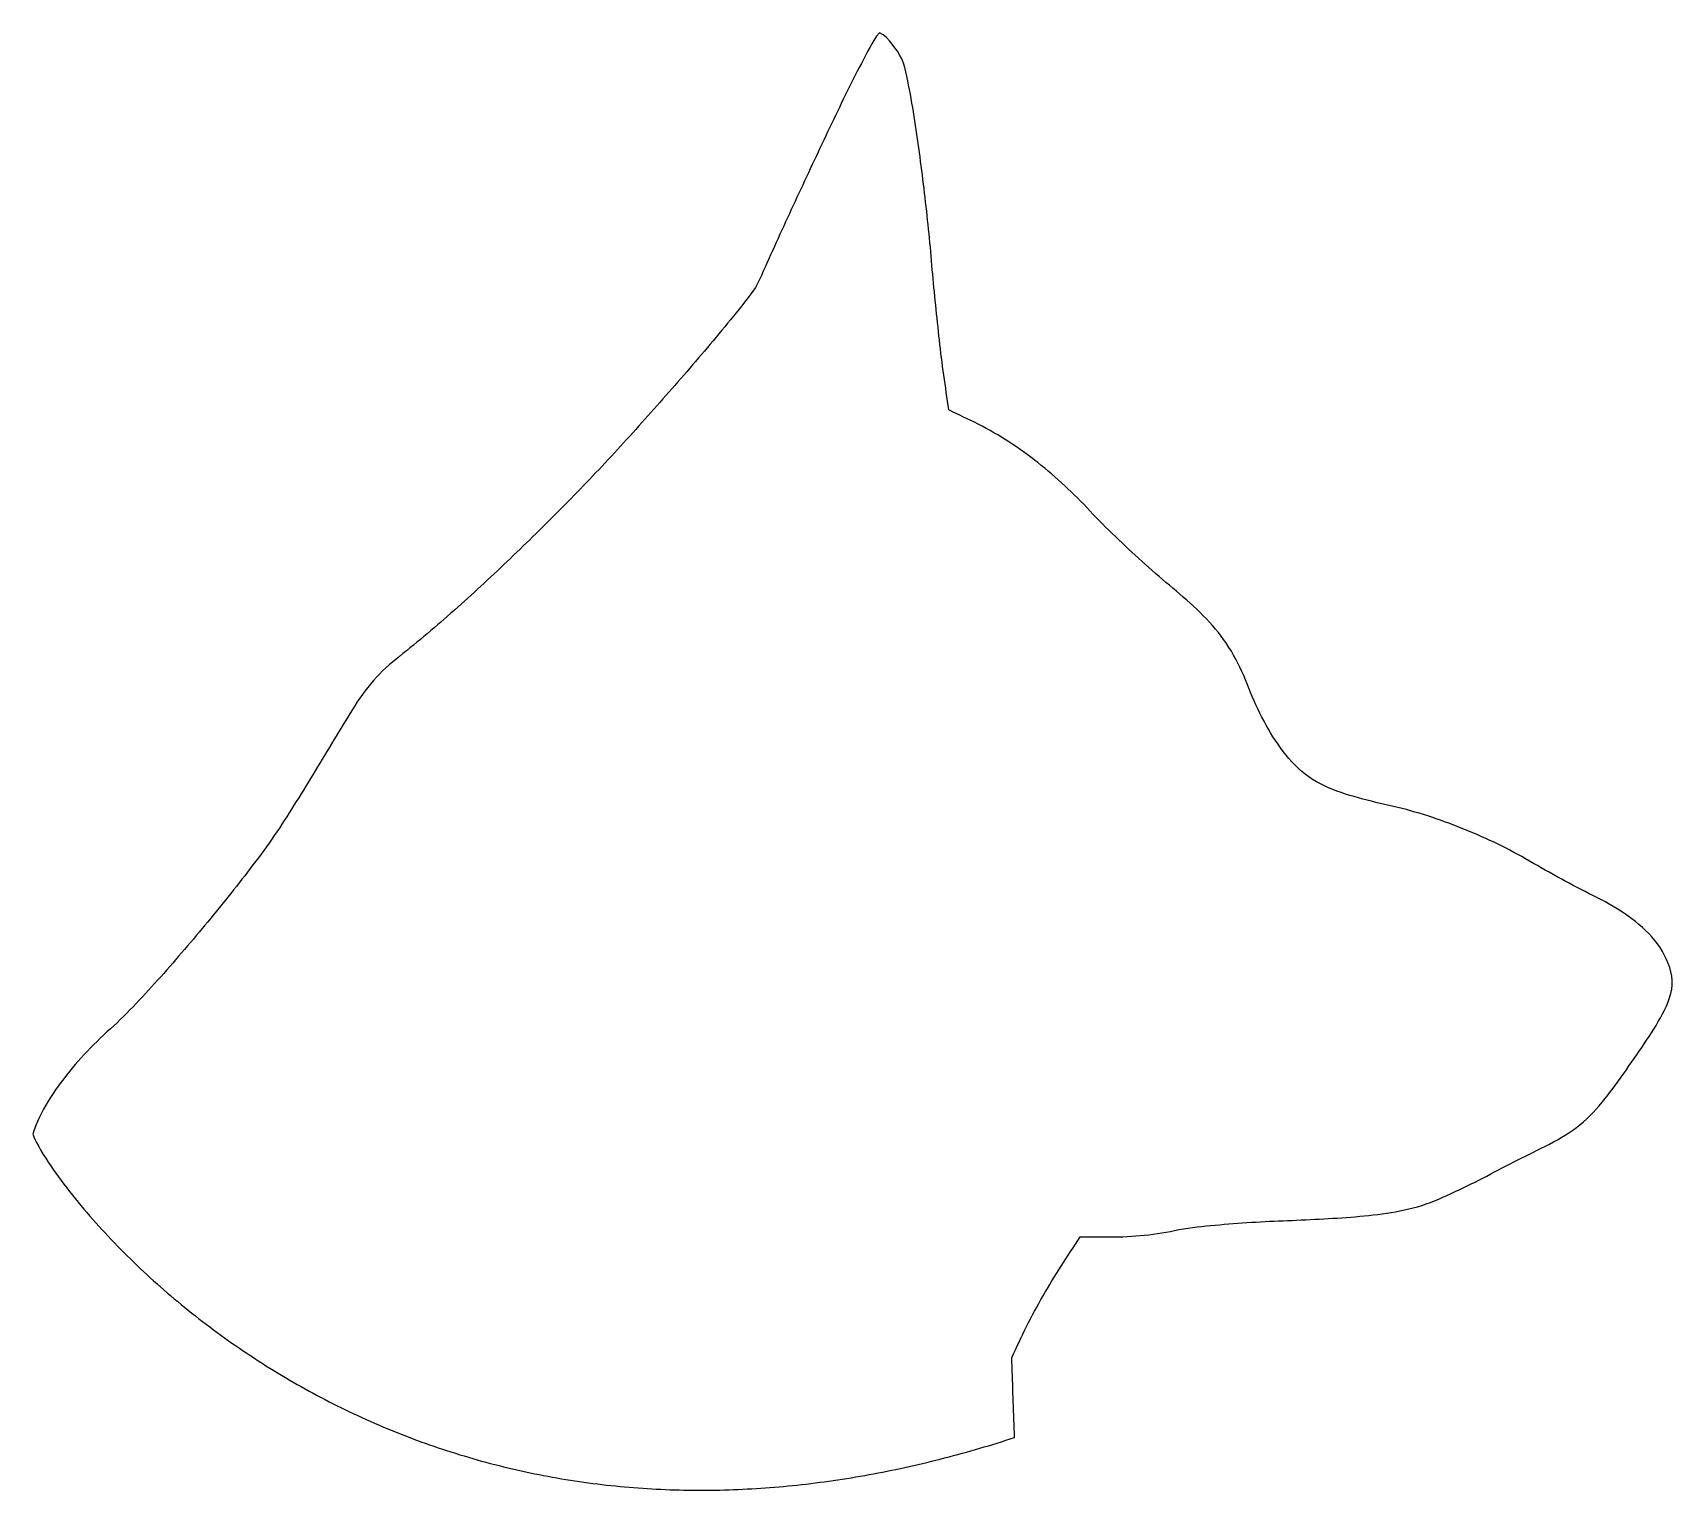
# Model space of a CAD drawing. Extents: x 0 to 319, y 0 to 283.
import ezdxf

# ---------------------------------------------------------------- set-up
doc = ezdxf.new("R2010")
doc.units = 0
doc.layers.get('0').update_dxf_attribs({"linetype": 'CONTINUOUS'})

msp = doc.modelspace()

# ---------------------------------------------------------------- linework, layer by layer
at = {"color": 7}
msp.add_lwpolyline([(157.986877, 271.311734), (157.602935, 270.521709), (157.220164, 269.731184), (156.838438, 268.940195), (156.457618, 268.148702), (156.077651, 267.356803), (155.698484, 266.564553), (155.320021, 265.7719), (154.942255, 264.978956), (154.565115, 264.185677), (154.188586, 263.392125), (153.81261, 262.598255), (153.437203, 261.804171), (153.062352, 261.009911), (152.687983, 260.215366), (152.314068, 259.420524), (151.940631, 258.625476), (151.567661, 257.830233), (151.195127, 257.034756), (150.823076, 256.239173), (150.45147, 255.443424), (150.080256, 254.647407), (149.70946, 253.851194), (149.339049, 253.05472), (148.969104, 252.258169), (148.59952, 251.461311), (148.2304, 250.664371), (147.861677, 249.867195), (147.493375, 249.069825), (147.125531, 248.27233), (146.7581, 247.474592), (146.391112, 246.676654), (146.024572, 245.878497), (145.65851, 245.080154), (145.292907, 244.281541), (144.927824, 243.482745), (144.563267, 242.683719), (144.199244, 241.884416), (143.835791, 241.084832), (143.472947, 240.284963), (143.11076, 239.484796), (142.749244, 238.684232), (142.388546, 237.883434), (142.028669, 237.082206), (141.669699, 236.280491), (141.311853, 235.478469), (140.955164, 234.675809), (140.509821, 233.917077), (140.011502, 233.191261), (139.493525, 232.479327), (138.964374, 231.77577), (138.427623, 231.077905), (137.885316, 230.384375), (137.338643, 229.694246), (136.788474, 229.006986), (136.235287, 228.322047), (135.679577, 227.639203), (135.121633, 226.958168), (134.561705, 226.278754), (134.000032, 225.600852), (133.436657, 224.924198), (132.871796, 224.248787), (132.305602, 223.574587), (131.73807, 222.901407), (131.169355, 222.229276), (130.599509, 221.558126), (130.028584, 220.887904), (129.456645, 220.218591), (128.883661, 219.550065), (128.309784, 218.882432), (127.734971, 218.215581), (127.159269, 217.549514), (126.582706, 216.884214), (126.005193, 216.219543), (125.426903, 215.555665), (124.847824, 214.89254), (124.267921, 214.230103), (123.68717, 213.56831), (123.1057, 212.907293), (122.523431, 212.246952), (121.940354, 211.587267), (121.356493, 210.928268), (120.771824, 210.269925), (120.186379, 209.61228), (119.600143, 208.955321), (119.013146, 208.299095), (118.425395, 207.643621), (117.836771, 206.988786), (117.247406, 206.334757), (116.657228, 205.681477), (116.066177, 205.028908), (115.474307, 204.377141), (114.881555, 203.726143), (114.287895, 203.075925), (113.693386, 202.426597), (113.097895, 201.778063), (112.501427, 201.130382), (111.903989, 200.483625), (111.305597, 199.837873), (110.706132, 199.193073), (110.108149, 198.557261), (109.508766, 197.922816), (108.90796, 197.28964), (108.305783, 196.657723), (107.702364, 196.027139), (107.097637, 195.397763), (106.491618, 194.769563), (105.884403, 194.142594), (105.275908, 193.516725), (104.666264, 192.892056), (104.05549, 192.268571), (103.443504, 191.646157), (102.830376, 191.02486), (102.216083, 190.404632), (101.60075, 189.785578), (100.984296, 189.1676), (100.366795, 188.550757), (99.748132, 187.934923), (99.128464, 187.320244), (98.507657, 186.706582), (97.885853, 186.094073), (97.262924, 185.482588), (96.638915, 184.872175), (96.013932, 184.262941), (95.387853, 183.654772), (94.760739, 183.047737), (94.132453, 182.441717), (93.503146, 181.836871), (92.872792, 181.233192), (92.241313, 180.630625), (91.608761, 180.029244), (90.975083, 179.429025), (90.34023, 178.829951), (89.704251, 178.232104), (89.067167, 177.635539), (88.428859, 177.040187), (87.789331, 176.446098), (87.1486, 175.853337), (86.506619, 175.261917), (85.863348, 174.671861), (85.218817, 174.083263), (84.572879, 173.496063), (83.925646, 172.910441), (83.276985, 172.326364), (82.6269, 171.743932), (81.975276, 171.163147), (81.322141, 170.58415), (80.667288, 170.006885), (80.010881, 169.431639), (79.352702, 168.858377), (78.692687, 168.287214), (78.030697, 167.718226), (77.366705, 167.151606), (76.700635, 166.587532), (76.032219, 166.02605), (75.361477, 165.467489), (74.688158, 164.911994), (74.012164, 164.35989), (73.33317, 163.811385), (72.650897, 163.266803), (71.974181, 162.724813), (71.300613, 162.179133), (70.631192, 161.62821), (69.96747, 161.07037), (69.311387, 160.503662), (68.665066, 159.925747), (68.031157, 159.334441), (67.412121, 158.727528), (66.810289, 158.10346), (66.227426, 157.461668), (65.664274, 156.802584), (65.120448, 156.127544), (64.594495, 155.438367), (64.084444, 154.737277), (63.588071, 154.026512), (63.103062, 153.307953), (62.627342, 152.583266), (62.15908, 151.853777), (61.69668, 151.120463), (61.238942, 150.384274), (60.784788, 149.645798), (60.333422, 148.905614), (59.88421, 148.164197), (59.43659, 147.421828), (58.990044, 146.678624), (58.54481, 145.923776), (58.097877, 145.16985), (57.649401, 144.416754), (57.199617, 143.664613), (56.748466, 142.913119), (56.296166, 142.162475), (55.84267, 141.412484), (55.388072, 140.663213), (54.932343, 139.914557), (54.475527, 139.166558), (54.017621, 138.419203), (53.558643, 137.672536), (53.098577, 136.926572), (52.637324, 136.181221), (52.174941, 135.436667), (51.711366, 134.692942), (51.246467, 133.950004), (50.78011, 133.207861), (50.312257, 132.466735), (49.842744, 131.72674), (49.371284, 130.987908), (48.897612, 130.250486), (48.421361, 129.514816), (47.941802, 128.781096), (47.458155, 128.050187), (46.962616, 127.32128), (46.460384, 126.59705), (45.952403, 125.876761), (45.439484, 125.159982), (44.922238, 124.446345), (44.401079, 123.735454), (43.876448, 123.027133), (43.348715, 122.321242), (42.818047, 121.617478), (42.284753, 120.915807), (41.748923, 120.215975), (41.210758, 119.517926), (40.670389, 118.821563), (40.128001, 118.126886), (39.583643, 117.43376), (39.03735, 116.742054), (38.489244, 116.051773), (37.939449, 115.362942), (37.387908, 114.675382), (36.834778, 113.989189), (36.280054, 113.304278), (35.723774, 112.620625), (35.166018, 111.938274), (34.606662, 111.257026), (34.045905, 110.577091), (33.48368, 109.89836), (32.920008, 109.220842), (32.354848, 108.544483), (31.788271, 107.869371), (31.22017, 107.195388), (30.650657, 106.52269), (30.079642, 105.851202), (29.507157, 105.181), (28.933234, 104.512173), (28.357756, 103.844648), (27.780647, 103.178409), (27.201913, 102.513552), (26.62158, 101.850211), (26.039551, 101.188392), (25.455721, 100.528113), (24.869998, 99.869432), (24.282355, 99.2125), (23.692644, 98.557368), (23.100862, 97.904277), (22.506806, 97.253292), (21.910188, 96.604437), (21.310941, 95.958038), (20.708838, 95.314328), (20.103645, 94.673628), (19.49497, 94.036223), (18.882366, 93.402511), (18.265327, 92.773063), (17.643215, 92.148637), (17.015194, 91.530266), (16.380023, 90.919304), (15.735897, 90.317739), (15.080158, 89.728832), (14.42259, 89.134098), (13.771828, 88.53185), (13.127976, 87.922137), (12.491202, 87.305039), (11.861684, 86.680621), (11.239515, 86.048828), (10.624896, 85.409679), (10.018046, 84.763172), (9.419202, 84.109286), (8.828584, 83.447928), (8.24649, 82.77904), (7.673284, 82.102578), (7.109247, 81.418333), (6.554915, 80.726324), (6.010746, 80.026388), (5.477179, 79.318221), (4.954937, 78.601771), (4.444586, 77.876615), (3.947086, 77.142703), (3.46331, 76.399646), (2.994351, 75.647111), (2.541518, 74.88477), (2.106364, 74.11228), (1.690692, 73.329195), (1.296635, 72.534962), (0.926845, 71.729087), (0.584608, 70.911157), (0.27395, 70.080699), (-0.000005, 69.237552), (0.343299, 68.422537), (0.732415, 67.628277), (1.150445, 66.84873), (1.589414, 66.080783), (2.044774, 65.322562), (2.513728, 64.572673), (2.994388, 63.830095), (3.485292, 63.094233), (3.985387, 62.364554), (4.493786, 61.640737), (5.009918, 60.92233), (5.533211, 60.209114), (6.063128, 59.500992), (6.599383, 58.79766), (7.141706, 58.098896), (7.689778, 57.404628), (8.243408, 56.714681), (8.80226, 56.029114), (9.366255, 55.34771), (9.935176, 54.670459), (10.5089, 53.997265), (11.087256, 53.328114), (11.670215, 52.662854), (12.257606, 52.001512), (12.849381, 51.343993), (13.445327, 50.690398), (14.045416, 50.040635), (14.64966, 49.394583), (15.25781, 48.752407), (15.869945, 48.113936), (16.486023, 47.479134), (17.105872, 46.848105), (17.729495, 46.220779), (18.356759, 45.597227), (18.987707, 44.977351), (19.622241, 44.361198), (20.260439, 43.748648), (20.902066, 43.139883), (21.547229, 42.534765), (22.195882, 41.933303), (22.847905, 41.335578), (23.503271, 40.741584), (24.162047, 40.151237), (24.824055, 39.564671), (25.489379, 38.981793), (26.157938, 38.402653), (26.829659, 37.827296), (27.504649, 37.255618), (28.182757, 36.687732), (28.864014, 36.1236), (29.548456, 35.563183), (30.235947, 35.006583), (30.926532, 34.453758), (31.62008, 33.904802), (32.316644, 33.359669), (33.01619, 32.818379), (33.718778, 32.280884), (34.4242, 31.747339), (35.132521, 31.217692), (35.843808, 30.69189), (36.557951, 30.170016), (37.275023, 29.652016), (37.994915, 29.13797), (38.717523, 28.627953), (39.442923, 28.121911), (40.171197, 27.619789), (40.90215, 27.121726), (41.635866, 26.627665), (42.372337, 26.137618), (43.111465, 25.651653), (43.85315, 25.169837), (44.597481, 24.692116), (45.344546, 24.218439), (46.094248, 23.748873), (46.846492, 23.283482), (47.601276, 22.822273), (48.358598, 22.365251), (49.118455, 21.912423), (49.880846, 21.463796), (50.645677, 21.019431), (51.412948, 20.579332), (52.182656, 20.143507), (52.9548, 19.711961), (53.729379, 19.284703), (54.5063, 18.86179), (55.285467, 18.443276), (56.066973, 18.029119), (56.850905, 17.619278), (57.636986, 17.213904), (58.425396, 16.812908), (59.21604, 16.416346), (60.008914, 16.024226), (60.803921, 15.636599), (61.601148, 15.253429), (62.400497, 14.874768), (63.202052, 14.500582), (64.005715, 14.130923), (64.811386, 13.765841), (65.619148, 13.405303), (66.428899, 13.049358), (67.240717, 12.697977), (68.054502, 12.351209), (68.870151, 12.009099), (69.687739, 11.67162), (70.50725, 11.338781), (71.328579, 11.010629), (72.151884, 10.687104), (72.976882, 10.36832), (73.803816, 10.054186), (74.632402, 9.744813), (75.462877, 9.440115), (76.294956, 9.140197), (77.1287, 8.84504), (77.964167, 8.554623), (78.801242, 8.268989), (79.639979, 7.988119), (80.480261, 7.712055), (81.322136, 7.44078), (82.165652, 7.174281), (83.010521, 6.912649), (83.856952, 6.655816), (84.70482, 6.403822), (85.554163, 6.156655), (86.404854, 5.91435), (87.256925, 5.676896), (88.110247, 5.444327), (88.965008, 5.216591), (89.821072, 4.993721), (90.678304, 4.77575), (91.536724, 4.56267), (92.396349, 4.354471), (93.257194, 4.151148), (94.119113, 3.952731), (94.982269, 3.759178), (95.846511, 3.570521), (96.711689, 3.386786), (97.577954, 3.207936), (98.44515, 3.033997), (99.313417, 2.864935), (100.182594, 2.700778), (101.052664, 2.541521), (101.923609, 2.38716), (102.795405, 2.237694), (103.668024, 2.09312), (104.541435, 1.953434), (105.415601, 1.818636), (106.290624, 1.688702), (107.166318, 1.563652), (108.042633, 1.443484), (108.919656, 1.328176), (109.797327, 1.217729), (110.675582, 1.11214), (111.554353, 1.011407), (112.433702, 0.915513), (113.313549, 0.824456), (114.19394, 0.738221), (115.074657, 0.656819), (115.955862, 0.580221), (116.837454, 0.508426), (117.719451, 0.441421), (118.60174, 0.379201), (119.484447, 0.321746), (120.367322, 0.26906), (121.250596, 0.221115), (122.134007, 0.177914), (123.017762, 0.139432), (123.901587, 0.105669), (124.785668, 0.076602), (125.669943, 0.052222), (126.554233, 0.032519), (127.438686, 0.017474), (128.323102, 0.007076), (129.207603, 0.001308), (130.092081, 0.000156), (130.976626, 0.003605), (131.861105, 0.011638), (132.74558, 0.024241), (133.629893, 0.041396), (134.514078, 0.063086), (135.398151, 0.089295), (136.282108, 0.120007), (137.165927, 0.155205), (138.049571, 0.19487), (138.932981, 0.238984), (139.816265, 0.287535), (140.699143, 0.34049), (141.58186, 0.397845), (142.464271, 0.459576), (143.346388, 0.525665), (144.228195, 0.596093), (145.109481, 0.670824), (145.990511, 0.749862), (146.871176, 0.833181), (147.751345, 0.920749), (148.631012, 1.012546), (149.510288, 1.108564), (150.389085, 1.208777), (151.267427, 1.313167), (152.145289, 1.421714), (153.022601, 1.53439), (153.899383, 1.651177), (154.7756, 1.772052), (155.651292, 1.897002), (156.526431, 2.026004), (157.400925, 2.159024), (158.274742, 2.296038), (159.14789, 2.437026), (160.020412, 2.581977), (160.892253, 2.73086), (161.763489, 2.88367), (162.634075, 3.040379), (163.503858, 3.20094), (164.372976, 3.365359), (165.241414, 3.533613), (166.109004, 3.705648), (166.975889, 3.881475), (167.841922, 4.061041), (168.707195, 4.244346), (169.571809, 4.431392), (170.435593, 4.622123), (171.298419, 4.81649), (172.160446, 5.014507), (173.021723, 5.216166), (173.882144, 5.421422), (174.741659, 5.630244), (175.600289, 5.842616), (176.457997, 6.058508), (177.314888, 6.277927), (178.170895, 6.500836), (179.025994, 6.727209), (179.880094, 6.957), (180.733383, 7.190241), (181.585687, 7.426865), (182.436973, 7.666841), (183.287365, 7.910184), (184.136822, 8.156863), (184.985254, 8.406832), (185.832711, 8.660085), (186.679236, 8.916615), (187.524866, 9.176414), (188.369519, 9.439439), (189.213119, 9.705644), (190.055655, 9.975007), (190.897115, 10.247504), (190.867544, 11.109979), (190.837977, 11.972368), (190.808408, 12.834805), (190.778839, 13.697229), (190.749269, 14.559682), (190.719699, 15.42215), (190.69013, 16.284569), (190.660561, 17.146996), (190.630995, 18.009331), (190.601429, 18.871681), (190.571862, 19.734043), (190.54229, 20.596558), (190.51272, 21.459013), (190.483152, 22.321421), (190.453585, 23.18381), (190.424014, 24.046271), (190.394446, 24.908694), (190.364874, 25.771201), (190.719668, 26.531474), (191.074516, 27.291862), (191.429327, 28.052171), (191.784181, 28.812572), (192.139021, 29.572945), (192.493833, 30.333255), (192.848666, 31.093611), (193.224899, 31.852224), (193.611569, 32.605687), (194.005677, 33.355247), (194.405563, 34.101637), (194.810321, 34.84552), (195.219233, 35.587076), (195.631891, 36.326545), (196.047986, 37.064), (196.46744, 37.799664), (196.890098, 38.533417), (197.316036, 39.265345), (197.745303, 39.995302), (198.17811, 40.723186), (198.614733, 41.448739), (199.055737, 42.171799), (199.501679, 42.891621), (199.964916, 43.601262), (200.42818, 44.310943), (200.891436, 45.020611), (201.354717, 45.730318), (201.817909, 46.439889), (202.281144, 47.149526), (202.744409, 47.859207), (203.207675, 48.568892), (203.6709, 49.278513), (204.491484, 49.278513), (205.311973, 49.278513), (206.132505, 49.278513), (206.952989, 49.278513), (207.773487, 49.278513), (208.594094, 49.278513), (209.414664, 49.278513), (210.235206, 49.278513), (211.084068, 49.287423), (211.932662, 49.311799), (212.780704, 49.349171), (213.628241, 49.398017), (214.475043, 49.457401), (215.321114, 49.526831), (216.166367, 49.606161), (217.010497, 49.695553), (217.853411, 49.795546), (218.694893, 49.907111), (219.534658, 50.031843), (220.37177, 50.172227), (221.205453, 50.332538), (222.033216, 50.520409), (222.89755, 50.704532), (223.768817, 50.852998), (224.643239, 50.981971), (225.519375, 51.097963), (226.396696, 51.204395), (227.274865, 51.303306), (228.153841, 51.396042), (229.033375, 51.483506), (229.913227, 51.566347), (230.793592, 51.645078), (231.674258, 51.720055), (232.555214, 51.791562), (233.436313, 51.859807), (234.317742, 51.924974), (235.199347, 51.987175), (236.081226, 52.04651), (236.963176, 52.103025), (237.84533, 52.156763), (238.727716, 52.207735), (239.610232, 52.255921), (240.492807, 52.30128), (241.375604, 52.343757), (242.258375, 52.383253), (243.135193, 52.417691), (244.011966, 52.453039), (244.888694, 52.489395), (245.76549, 52.526874), (246.642235, 52.565595), (247.518783, 52.605688), (248.395305, 52.647313), (249.271667, 52.690633), (250.147952, 52.735843), (251.024213, 52.783159), (251.900277, 52.832812), (252.776316, 52.885083), (253.652022, 52.940257), (254.527559, 52.998687), (255.402877, 53.060761), (256.277903, 53.126915), (257.152551, 53.197643), (258.026713, 53.273504), (258.900506, 53.355155), (259.773523, 53.443289), (260.645883, 53.53875), (261.517255, 53.642438), (262.387479, 53.755389), (263.256242, 53.878736), (264.123302, 54.013743), (264.988211, 54.161753), (265.85056, 54.324202), (266.709807, 54.502545), (267.565178, 54.698167), (268.416071, 54.912371), (269.261791, 55.146215), (270.101598, 55.400385), (270.934995, 55.675159), (271.761502, 55.970248), (272.580772, 56.284782), (273.392751, 56.617398), (274.197798, 56.966402), (274.996619, 57.329905), (275.789561, 57.705663), (276.56706, 58.075662), (277.343993, 58.446834), (278.120193, 58.819243), (278.895807, 59.193178), (279.670472, 59.568798), (280.444138, 59.946606), (281.216396, 60.327289), (281.986614, 60.71223), (282.75303, 61.104637), (283.507056, 61.520057), (284.246681, 61.931183), (284.996641, 62.323605), (285.749381, 62.710511), (286.50369, 63.094593), (287.258855, 63.476853), (288.014646, 63.857903), (288.770853, 64.238084), (289.527372, 64.617648), (290.284114, 64.99677), (291.041009, 65.375589), (291.798018, 65.754226), (292.555154, 66.132813), (293.341957, 66.524672), (294.126442, 66.921307), (294.907517, 67.324307), (295.68428, 67.73582), (296.455188, 68.15815), (297.218529, 68.593988), (297.972236, 69.04621), (298.714034, 69.517732), (299.441456, 70.011157), (300.1521, 70.528442), (300.843905, 71.070567), (301.515537, 71.63744), (302.166537, 72.227922), (302.797345, 72.840067), (303.409003, 73.471293), (304.003196, 74.118972), (304.581859, 74.780551), (305.147033, 75.453765), (305.700576, 76.13653), (306.244264, 76.82717), (306.779619, 77.524225), (307.308008, 78.22655), (307.830607, 78.933215), (308.348422, 79.643476), (308.862224, 80.356619), (309.372752, 81.072172), (309.880512, 81.789596), (310.386067, 82.50863), (310.889838, 83.228987), (311.39209, 83.950298), (311.893245, 84.672542), (312.378945, 85.377578), (312.861678, 86.084663), (313.340911, 86.794228), (313.815891, 87.506616), (314.285793, 88.222351), (314.749581, 88.942013), (315.206022, 89.66635), (315.653561, 90.396215), (316.090267, 91.132651), (316.513665, 91.876843), (316.920543, 92.630076), (317.30692, 93.394085), (317.667545, 94.170631), (317.995578, 94.961357), (318.282462, 95.767955), (318.517563, 96.591171), (318.688627, 97.42986), (318.783453, 98.280552), (318.792679, 99.136247), (318.71325, 99.988345), (318.549963, 100.828444), (318.313885, 101.651215), (318.018899, 102.454846), (317.678543, 103.240428), (317.304362, 104.010633), (316.890407, 104.781364), (316.433385, 105.527401), (315.936898, 106.247785), (315.404628, 106.942224), (314.840269, 107.610855), (314.247382, 108.254186), (313.629079, 108.873228), (312.988282, 109.469055), (312.327698, 110.042783), (311.649569, 110.595728), (310.955952, 111.12913), (310.248561, 111.64427), (309.529094, 112.14223), (308.798872, 112.624167), (308.058922, 113.091242), (307.310431, 113.544345), (306.554131, 113.984498), (305.790882, 114.41251), (305.02143, 114.829141), (304.246313, 115.235162), (303.466095, 115.63123), (302.673738, 116.021785), (301.885237, 116.420152), (301.099678, 116.824036), (300.316314, 117.23234), (299.534882, 117.644318), (298.755246, 118.059492), (297.977182, 118.477636), (297.200575, 118.898608), (296.42545, 119.322301), (295.651822, 119.748701), (294.879681, 120.177897), (294.109204, 120.609961), (293.340485, 121.045118), (292.573763, 121.48364), (291.809146, 121.92606), (291.047137, 122.372949), (290.295647, 122.806341), (289.539936, 123.232392), (288.78025, 123.651176), (288.016662, 124.062845), (287.249291, 124.467503), (286.478228, 124.865256), (285.703732, 125.256104), (284.925901, 125.640121), (284.144721, 126.017417), (283.360276, 126.388039), (282.572771, 126.751965), (281.782269, 127.109228), (280.988771, 127.459878), (280.19229, 127.803939), (279.393062, 128.141332), (278.590978, 128.472111), (277.786242, 128.796187), (276.978781, 129.113572), (276.168694, 129.424197), (275.356037, 129.727993), (274.540846, 130.024891), (273.723154, 130.314805), (272.903004, 130.597631), (272.080349, 130.873282), (271.25543, 131.141555), (270.428086, 131.402366), (269.598314, 131.655556), (268.766257, 131.900902), (267.931823, 132.138227), (267.095005, 132.367306), (266.255986, 132.587834), (265.414778, 132.799526), (264.571142, 133.002123), (263.725431, 133.195184), (262.870485, 133.387719), (262.016417, 133.584287), (261.163355, 133.785555), (260.311644, 133.992248), (259.461432, 134.205265), (258.613162, 134.425577), (257.767219, 134.654344), (256.923993, 134.892919), (256.084052, 135.142839), (255.248025, 135.405885), (254.416937, 135.684001), (253.591867, 135.979413), (252.774144, 136.294575), (251.965352, 136.63213), (251.167534, 136.994753), (250.382883, 137.385128), (249.613965, 137.80563), (248.863408, 138.258164), (248.13391, 138.743785), (247.427705, 139.262662), (246.746466, 139.81389), (246.091044, 140.395587), (245.461373, 141.005119), (244.856573, 141.639329), (244.274984, 142.294976), (243.714632, 142.968708), (243.173011, 143.65775), (242.647847, 144.359299), (242.136685, 145.071242), (241.637428, 145.791555), (241.157523, 146.52975), (240.700389, 147.282279), (240.259624, 148.044444), (239.832004, 148.814078), (239.415834, 149.589937), (239.01022, 150.371331), (238.614769, 151.15797), (238.229581, 151.949649), (237.855112, 152.746428), (237.492216, 153.548636), (237.142419, 154.356554), (236.80796, 155.170946), (236.492431, 155.992842), (236.165214, 156.81461), (235.827965, 157.632304), (235.479323, 158.445142), (235.117774, 159.252457), (234.741955, 160.053098), (234.350388, 160.846168), (233.941735, 161.630616), (233.514913, 162.405224), (233.068958, 163.169045), (232.60337, 163.920965), (232.117807, 164.660345), (231.612563, 165.386352), (231.088203, 166.098556), (230.545536, 166.796893), (229.985597, 167.481575), (229.409745, 168.152862), (228.819234, 168.811444), (228.215526, 169.457954), (227.600017, 170.093169), (226.973944, 170.71802), (226.338517, 171.333386), (225.694962, 171.940021), (225.044118, 172.538911), (224.386875, 173.130844), (223.724075, 173.716504), (223.056311, 174.296658), (222.384327, 174.871808), (221.708571, 175.442588), (221.029604, 176.009429), (220.347786, 176.572829), (219.673695, 177.14539), (219.003342, 177.722357), (218.3363, 178.303085), (217.67218, 178.887178), (217.010749, 179.474302), (216.351761, 180.064272), (215.695171, 180.656833), (215.040864, 181.251876), (214.388726, 181.84936), (213.738753, 182.449204), (213.09099, 183.051339), (212.445389, 183.655831), (211.802028, 184.262686), (211.161028, 184.871922), (210.522381, 185.483747), (209.886276, 186.098258), (209.252949, 186.715593), (208.62264, 187.336006), (207.995698, 187.959802), (207.372583, 188.587389), (206.753894, 189.219346), (206.140548, 189.856411), (205.533744, 190.499802), (204.944129, 191.128286), (204.34916, 191.751695), (203.748812, 192.369865), (203.142956, 192.982737), (202.531606, 193.590102), (201.91471, 194.191822), (201.292175, 194.787794), (200.664038, 195.377791), (200.030276, 195.961645), (199.390728, 196.539313), (198.745517, 197.110495), (198.094469, 197.675155), (197.43767, 198.233033), (196.775053, 198.783999), (196.106615, 199.327875), (195.432302, 199.86452), (194.752148, 200.39373), (194.066136, 200.915341), (193.374317, 201.429143), (192.67672, 201.934948), (191.973231, 202.432673), (191.263912, 202.922112), (190.548869, 203.403033), (189.828071, 203.875308), (189.10163, 204.338719), (188.369424, 204.7932), (187.631583, 205.238534), (186.88823, 205.674515), (186.139486, 206.100955), (185.385181, 206.517832), (184.625623, 206.924867), (183.86079, 207.32197), (183.090913, 207.708929), (182.381325, 208.051052), (181.67163, 208.393227), (180.962007, 208.735366), (180.2523, 209.077547), (179.542619, 209.419714), (178.832995, 209.761854), (178.12333, 210.104014), (178.001351, 210.946776), (177.879387, 211.789441), (177.757416, 212.632149), (177.635452, 213.474809), (177.513486, 214.317482), (177.391504, 215.160267), (177.269527, 216.003015), (177.147555, 216.845734), (177.030111, 217.697849), (176.918614, 218.550751), (176.811051, 219.404132), (176.706412, 220.257848), (176.604091, 221.111954), (176.50373, 221.966249), (176.405078, 222.82066), (176.307932, 223.675347), (176.212187, 224.530082), (176.117733, 225.384982), (176.024496, 226.240074), (175.932431, 227.095306), (175.841506, 227.950648), (175.751704, 228.806049), (175.663, 229.66166), (175.575399, 230.517394), (175.488915, 231.373215), (175.403561, 232.229155), (175.319362, 233.085227), (175.236364, 233.941316), (175.154592, 234.797633), (175.074118, 235.653991), (174.994992, 236.51061), (174.91731, 237.367331), (174.841177, 238.224082), (174.767347, 239.105088), (174.691252, 239.985843), (174.612966, 240.866381), (174.532547, 241.746796), (174.450059, 242.627049), (174.365556, 243.507151), (174.279098, 244.386973), (174.19071, 245.266694), (174.100456, 246.146067), (174.008344, 247.025308), (173.914409, 247.904369), (173.81867, 248.783279), (173.721153, 249.661969), (173.621874, 250.540422), (173.520843, 251.418653), (173.418061, 252.296692), (173.313526, 253.174557), (173.207237, 254.052239), (173.099192, 254.929677), (172.989378, 255.806871), (172.877756, 256.683969), (172.764335, 257.560707), (172.64906, 258.437269), (172.531901, 259.313585), (172.412828, 260.189532), (172.291762, 261.06529), (172.168643, 261.940792), (172.043407, 262.815953), (171.915956, 263.690811), (171.786183, 264.565338), (171.653978, 265.439411), (171.519164, 266.313189), (171.381584, 267.186485), (171.241006, 268.059357), (171.097176, 268.931703), (170.949774, 269.803427), (170.798405, 270.674376), (170.642514, 271.544645), (170.481439, 272.413967), (170.314262, 273.282123), (170.139691, 274.148803), (169.955815, 275.013487), (169.75952, 275.875561), (169.545319, 276.733351), (169.301214, 277.582999), (168.986526, 278.408281), (168.567632, 279.145759), (168.116151, 279.863667), (167.635652, 280.562543), (167.127157, 281.241271), (166.58887, 281.896538), (166.01451, 282.520325), (165.386591, 283.089754), (164.63989, 283.464571), (164.078762, 282.818352), (163.618662, 282.082099), (163.181531, 281.331834), (162.756697, 280.574648), (162.339866, 279.812954), (161.928853, 279.047995), (161.522442, 278.280648), (161.119743, 277.511295), (160.720245, 276.740394), (160.323471, 275.968067), (159.929143, 275.194553), (159.53695, 274.41984), (159.146794, 273.644204), (158.758444, 272.86755), (158.371803, 272.089978), (157.986877, 271.311734)], close=True, dxfattribs=at)

doc.saveas('drawing.dxf')
